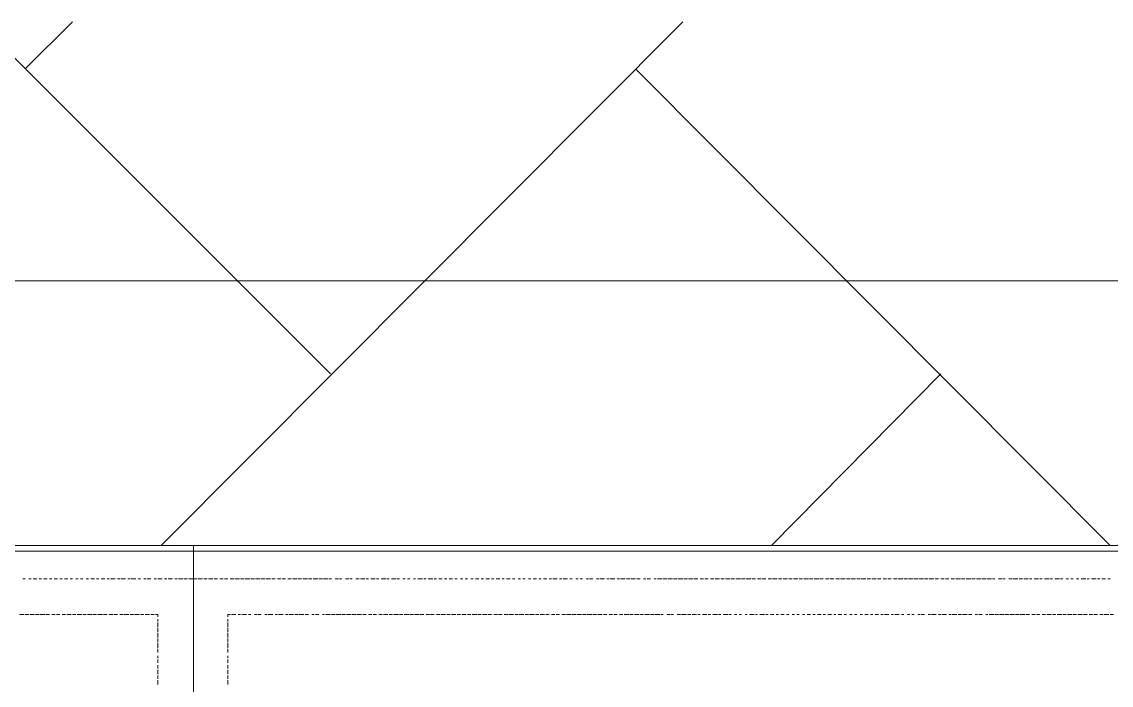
# Model space of a CAD drawing. Header units: millimetres. Extents: x 2928 to 3112, y 1220 to 1280.
# Drawn here: x 2951.766 to 2953.343, y 1237.831 to 1238.792 of the extents above; entities that cross this region are included whole.
import ezdxf

# ---------------------------------------------------------------- set-up
doc = ezdxf.new("R2010")
doc.units = ezdxf.units.MM

msp = doc.modelspace()

# ---------------------------------------------------------------- linework, layer by layer
at = {"color": 9, "linetype": 'Continuous', "lineweight": 13, "true_color": 0xbababa}
for points in [[(2952.21314, 1238.28191), (2951.70313, 1238.79192), (2951.70313, 1238.79192)], [(2951.77147, 1238.72358), (2951.8398, 1238.79192), (2951.8398, 1238.79192)], [(2951.96814, 1238.03358), (2952.72315, 1238.79192), (2952.72315, 1238.79192)], [(2953.34149, 1238.03358), (2952.65481, 1238.72358), (2952.65481, 1238.72358)], [(2952.85148, 1238.03358), (2953.09649, 1238.28191), (2953.09649, 1238.28191)]]:
    msp.add_lwpolyline(points, dxfattribs=at)
at = {"color": 253, "linetype": 'Continuous', "lineweight": 5, "true_color": 0x9a9a9a}
for points in [[(2939.59296, 1238.41691), (2954.67317, 1238.41691), (2954.67317, 1238.41691)], [(2949.99977, 1238.02524), (2952.0148, 1238.02524), (2952.0148, 1238.02524)], [(2952.0148, 1238.02524), (2954.0315, 1238.02524), (2954.0315, 1238.02524)]]:
    msp.add_lwpolyline(points, dxfattribs=at)
at = {"color": 7, "linetype": 'Continuous', "lineweight": 20, "true_color": 0x000007}
for points in [[(2949.99977, 1237.5819), (2952.0148, 1237.5819), (2952.0148, 1238.03358), (2949.99977, 1238.03358)], [(2952.0148, 1237.5819), (2954.0315, 1237.5819), (2954.0315, 1238.03358), (2952.0148, 1238.03358)]]:
    msp.add_lwpolyline(points, close=True, dxfattribs=at)
at = {"color": 252, "linetype": 'Continuous', "lineweight": 13, "true_color": 0x989898}
for points in [[(2951.77147, 1237.98524), (2951.76813, 1237.98524), (2951.76813, 1237.98524)], [(2951.7798, 1237.98524), (2951.77647, 1237.98524), (2951.77647, 1237.98524)], [(2951.78813, 1237.98524), (2951.78313, 1237.98524), (2951.78313, 1237.98524)], [(2951.7948, 1237.98524), (2951.79147, 1237.98524), (2951.79147, 1237.98524)], [(2951.80313, 1237.98524), (2951.79813, 1237.98524), (2951.79813, 1237.98524)], [(2951.8098, 1237.98524), (2951.80647, 1237.98524), (2951.80647, 1237.98524)], [(2951.81813, 1237.98524), (2951.81313, 1237.98524), (2951.81313, 1237.98524)], [(2951.8248, 1237.98524), (2951.82147, 1237.98524), (2951.82147, 1237.98524)], [(2951.83313, 1237.98524), (2951.82813, 1237.98524), (2951.82813, 1237.98524)], [(2951.8398, 1237.98524), (2951.83647, 1237.98524), (2951.83647, 1237.98524)], [(2951.84813, 1237.98524), (2951.8448, 1237.98524), (2951.8448, 1237.98524)], [(2951.8548, 1237.98524), (2951.85147, 1237.98524), (2951.85147, 1237.98524)], [(2951.86313, 1237.98524), (2951.8598, 1237.98524), (2951.8598, 1237.98524)], [(2951.87147, 1237.98524), (2951.86647, 1237.98524), (2951.86647, 1237.98524)], [(2951.87813, 1237.98524), (2951.8748, 1237.98524), (2951.8748, 1237.98524)], [(2951.88647, 1237.98524), (2951.88147, 1237.98524), (2951.88147, 1237.98524)], [(2951.89313, 1237.98524), (2951.8898, 1237.98524), (2951.8898, 1237.98524)], [(2951.90147, 1237.98524), (2951.8948, 1237.98524), (2951.8948, 1237.98524)], [(2951.90814, 1237.98524), (2951.9048, 1237.98524), (2951.9048, 1237.98524)], [(2951.91647, 1237.98524), (2951.9098, 1237.98524), (2951.9098, 1237.98524)], [(2951.92314, 1237.98524), (2951.9198, 1237.98524), (2951.9198, 1237.98524)], [(2951.93147, 1237.98524), (2951.9248, 1237.98524), (2951.9248, 1237.98524)], [(2951.93814, 1237.98524), (2951.9348, 1237.98524), (2951.9348, 1237.98524)], [(2951.94647, 1237.98524), (2951.94314, 1237.98524), (2951.94314, 1237.98524)], [(2951.95314, 1237.98524), (2951.94814, 1237.98524), (2951.94814, 1237.98524)], [(2951.96147, 1237.98524), (2951.95814, 1237.98524), (2951.95814, 1237.98524)], [(2951.9698, 1237.98524), (2951.96314, 1237.98524), (2951.96314, 1237.98524)], [(2951.97647, 1237.98524), (2951.97314, 1237.98524), (2951.97314, 1237.98524)], [(2951.9848, 1237.98524), (2951.97814, 1237.98524), (2951.97814, 1237.98524)], [(2951.99147, 1237.98524), (2951.98814, 1237.98524), (2951.98814, 1237.98524)], [(2951.9998, 1237.98524), (2951.99314, 1237.98524), (2951.99314, 1237.98524)], [(2952.00647, 1237.98524), (2952.00147, 1237.98524), (2952.00147, 1237.98524)], [(2952.0148, 1237.98524), (2952.00814, 1237.98524), (2952.00814, 1237.98524)], [(2952.0198, 1237.98524), (2952.0148, 1237.98524), (2952.0148, 1237.98524)], [(2952.02814, 1237.98524), (2952.02147, 1237.98524), (2952.02147, 1237.98524)], [(2952.0348, 1237.98524), (2952.0298, 1237.98524), (2952.0298, 1237.98524)], [(2952.04314, 1237.98524), (2952.03647, 1237.98524), (2952.03647, 1237.98524)], [(2952.0498, 1237.98524), (2952.0448, 1237.98524), (2952.0448, 1237.98524)], [(2952.05814, 1237.98524), (2952.05314, 1237.98524), (2952.05314, 1237.98524)], [(2952.0648, 1237.98524), (2952.0598, 1237.98524), (2952.0598, 1237.98524)], [(2952.07314, 1237.98524), (2952.06814, 1237.98524), (2952.06814, 1237.98524)], [(2952.08147, 1237.98524), (2952.0748, 1237.98524), (2952.0748, 1237.98524)], [(2952.08814, 1237.98524), (2952.08314, 1237.98524), (2952.08314, 1237.98524)], [(2952.09647, 1237.98524), (2952.0898, 1237.98524), (2952.0898, 1237.98524)], [(2952.10314, 1237.98524), (2952.09814, 1237.98524), (2952.09814, 1237.98524)], [(2952.11147, 1237.98524), (2952.1048, 1237.98524), (2952.1048, 1237.98524)], [(2952.11814, 1237.98524), (2952.11314, 1237.98524), (2952.11314, 1237.98524)], [(2952.12647, 1237.98524), (2952.1198, 1237.98524), (2952.1198, 1237.98524)], [(2952.13314, 1237.98524), (2952.12814, 1237.98524), (2952.12814, 1237.98524)], [(2952.14147, 1237.98524), (2952.13647, 1237.98524), (2952.13647, 1237.98524)], [(2952.14814, 1237.98524), (2952.14314, 1237.98524), (2952.14314, 1237.98524)], [(2952.15647, 1237.98524), (2952.15147, 1237.98524), (2952.15147, 1237.98524)], [(2952.16481, 1237.98524), (2952.15814, 1237.98524), (2952.15814, 1237.98524)], [(2952.17147, 1237.98524), (2952.16647, 1237.98524), (2952.16647, 1237.98524)], [(2952.17981, 1237.98524), (2952.17314, 1237.98524), (2952.17314, 1237.98524)], [(2952.18647, 1237.98524), (2952.18147, 1237.98524), (2952.18147, 1237.98524)], [(2952.19481, 1237.98524), (2952.18814, 1237.98524), (2952.18814, 1237.98524)], [(2952.20147, 1237.98524), (2952.19647, 1237.98524), (2952.19647, 1237.98524)], [(2952.20981, 1237.98524), (2952.20314, 1237.98524), (2952.20314, 1237.98524)], [(2952.21481, 1237.98524), (2952.21147, 1237.98524), (2952.21147, 1237.98524)], [(2952.22481, 1237.98524), (2952.21981, 1237.98524), (2952.21981, 1237.98524)], [(2952.22981, 1237.98524), (2952.22647, 1237.98524), (2952.22647, 1237.98524)], [(2952.23981, 1237.98524), (2952.23481, 1237.98524), (2952.23481, 1237.98524)], [(2952.24481, 1237.98524), (2952.24147, 1237.98524), (2952.24147, 1237.98524)], [(2952.25481, 1237.98524), (2952.24981, 1237.98524), (2952.24981, 1237.98524)], [(2952.26314, 1237.98524), (2952.25647, 1237.98524), (2952.25647, 1237.98524)], [(2952.26814, 1237.98524), (2952.26481, 1237.98524), (2952.26481, 1237.98524)], [(2952.27814, 1237.98524), (2952.27147, 1237.98524), (2952.27147, 1237.98524)], [(2952.28314, 1237.98524), (2952.27981, 1237.98524), (2952.27981, 1237.98524)], [(2952.29314, 1237.98524), (2952.28647, 1237.98524), (2952.28647, 1237.98524)], [(2952.29814, 1237.98524), (2952.29481, 1237.98524), (2952.29481, 1237.98524)], [(2952.30814, 1237.98524), (2952.30147, 1237.98524), (2952.30147, 1237.98524)], [(2952.31314, 1237.98524), (2952.30981, 1237.98524), (2952.30981, 1237.98524)], [(2952.32147, 1237.98524), (2952.31814, 1237.98524), (2952.31814, 1237.98524)], [(2952.32814, 1237.98524), (2952.32481, 1237.98524), (2952.32481, 1237.98524)], [(2952.33647, 1237.98524), (2952.33314, 1237.98524), (2952.33314, 1237.98524)], [(2952.34647, 1237.98524), (2952.33981, 1237.98524), (2952.33981, 1237.98524)], [(2952.35147, 1237.98524), (2952.34814, 1237.98524), (2952.34814, 1237.98524)], [(2952.36148, 1237.98524), (2952.35481, 1237.98524), (2952.35481, 1237.98524)], [(2952.36648, 1237.98524), (2952.36314, 1237.98524), (2952.36314, 1237.98524)], [(2952.37481, 1237.98524), (2952.36981, 1237.98524), (2952.36981, 1237.98524)], [(2952.38148, 1237.98524), (2952.37814, 1237.98524), (2952.37814, 1237.98524)], [(2952.38981, 1237.98524), (2952.38481, 1237.98524), (2952.38481, 1237.98524)], [(2952.39648, 1237.98524), (2952.39314, 1237.98524), (2952.39314, 1237.98524)], [(2952.40481, 1237.98524), (2952.40148, 1237.98524), (2952.40148, 1237.98524)], [(2952.41148, 1237.98524), (2952.40814, 1237.98524), (2952.40814, 1237.98524)], [(2952.41981, 1237.98524), (2952.41648, 1237.98524), (2952.41648, 1237.98524)], [(2952.42814, 1237.98524), (2952.42314, 1237.98524), (2952.42314, 1237.98524)], [(2952.43481, 1237.98524), (2952.43148, 1237.98524), (2952.43148, 1237.98524)], [(2952.44314, 1237.98524), (2952.43814, 1237.98524), (2952.43814, 1237.98524)], [(2952.44981, 1237.98524), (2952.44648, 1237.98524), (2952.44648, 1237.98524)], [(2952.45814, 1237.98524), (2952.45314, 1237.98524), (2952.45314, 1237.98524)], [(2952.46481, 1237.98524), (2952.46148, 1237.98524), (2952.46148, 1237.98524)], [(2952.47314, 1237.98524), (2952.46814, 1237.98524), (2952.46814, 1237.98524)], [(2952.47981, 1237.98524), (2952.47648, 1237.98524), (2952.47648, 1237.98524)], [(2952.48814, 1237.98524), (2952.48481, 1237.98524), (2952.48481, 1237.98524)], [(2952.49481, 1237.98524), (2952.49148, 1237.98524), (2952.49148, 1237.98524)], [(2952.50314, 1237.98524), (2952.49981, 1237.98524), (2952.49981, 1237.98524)], [(2952.51148, 1237.98524), (2952.50648, 1237.98524), (2952.50648, 1237.98524)], [(2952.51814, 1237.98524), (2952.51481, 1237.98524), (2952.51481, 1237.98524)], [(2952.52648, 1237.98524), (2952.52148, 1237.98524), (2952.52148, 1237.98524)], [(2952.53314, 1237.98524), (2952.52981, 1237.98524), (2952.52981, 1237.98524)], [(2952.54148, 1237.98524), (2952.53481, 1237.98524), (2952.53481, 1237.98524)], [(2952.54814, 1237.98524), (2952.54481, 1237.98524), (2952.54481, 1237.98524)], [(2952.55648, 1237.98524), (2952.54981, 1237.98524), (2952.54981, 1237.98524)], [(2952.56314, 1237.98524), (2952.55981, 1237.98524), (2952.55981, 1237.98524)], [(2952.57148, 1237.98524), (2952.56814, 1237.98524), (2952.56814, 1237.98524)], [(2952.57814, 1237.98524), (2952.57481, 1237.98524), (2952.57481, 1237.98524)], [(2952.58648, 1237.98524), (2952.58314, 1237.98524), (2952.58314, 1237.98524)], [(2952.59314, 1237.98524), (2952.58814, 1237.98524), (2952.58814, 1237.98524)], [(2952.60148, 1237.98524), (2952.59815, 1237.98524), (2952.59815, 1237.98524)], [(2952.60981, 1237.98524), (2952.60315, 1237.98524), (2952.60315, 1237.98524)], [(2952.61648, 1237.98524), (2952.61315, 1237.98524), (2952.61315, 1237.98524)], [(2952.62481, 1237.98524), (2952.61815, 1237.98524), (2952.61815, 1237.98524)], [(2952.63148, 1237.98524), (2952.62815, 1237.98524), (2952.62815, 1237.98524)], [(2952.63981, 1237.98524), (2952.63315, 1237.98524), (2952.63315, 1237.98524)], [(2952.64648, 1237.98524), (2952.64148, 1237.98524), (2952.64148, 1237.98524)], [(2952.65481, 1237.98524), (2952.64815, 1237.98524), (2952.64815, 1237.98524)], [(2952.66148, 1237.98524), (2952.65648, 1237.98524), (2952.65648, 1237.98524)], [(2952.66981, 1237.98524), (2952.66648, 1237.98524), (2952.66648, 1237.98524)], [(2952.67648, 1237.98524), (2952.67148, 1237.98524), (2952.67148, 1237.98524)], [(2952.68481, 1237.98524), (2952.68148, 1237.98524), (2952.68148, 1237.98524)], [(2952.69315, 1237.98524), (2952.68648, 1237.98524), (2952.68648, 1237.98524)], [(2952.69981, 1237.98524), (2952.69481, 1237.98524), (2952.69481, 1237.98524)], [(2952.70815, 1237.98524), (2952.70148, 1237.98524), (2952.70148, 1237.98524)], [(2952.71481, 1237.98524), (2952.70981, 1237.98524), (2952.70981, 1237.98524)], [(2952.72315, 1237.98524), (2952.71648, 1237.98524), (2952.71648, 1237.98524)], [(2952.72981, 1237.98524), (2952.72481, 1237.98524), (2952.72481, 1237.98524)], [(2952.73815, 1237.98524), (2952.73148, 1237.98524), (2952.73148, 1237.98524)], [(2952.74481, 1237.98524), (2952.73981, 1237.98524), (2952.73981, 1237.98524)], [(2952.75315, 1237.98524), (2952.74815, 1237.98524), (2952.74815, 1237.98524)], [(2952.75981, 1237.98524), (2952.75481, 1237.98524), (2952.75481, 1237.98524)], [(2952.76815, 1237.98524), (2952.76315, 1237.98524), (2952.76315, 1237.98524)], [(2952.77648, 1237.98524), (2952.76981, 1237.98524), (2952.76981, 1237.98524)], [(2952.78315, 1237.98524), (2952.77815, 1237.98524), (2952.77815, 1237.98524)], [(2952.79148, 1237.98524), (2952.78481, 1237.98524), (2952.78481, 1237.98524)], [(2952.79815, 1237.98524), (2952.79315, 1237.98524), (2952.79315, 1237.98524)], [(2952.80648, 1237.98524), (2952.79981, 1237.98524), (2952.79981, 1237.98524)], [(2952.81315, 1237.98524), (2952.80815, 1237.98524), (2952.80815, 1237.98524)], [(2952.82148, 1237.98524), (2952.81481, 1237.98524), (2952.81481, 1237.98524)], [(2952.82815, 1237.98524), (2952.82315, 1237.98524), (2952.82315, 1237.98524)], [(2952.83648, 1237.98524), (2952.83148, 1237.98524), (2952.83148, 1237.98524)], [(2952.84315, 1237.98524), (2952.83815, 1237.98524), (2952.83815, 1237.98524)], [(2952.85148, 1237.98524), (2952.84648, 1237.98524), (2952.84648, 1237.98524)], [(2952.85982, 1237.98524), (2952.85315, 1237.98524), (2952.85315, 1237.98524)], [(2952.86648, 1237.98524), (2952.86148, 1237.98524), (2952.86148, 1237.98524)], [(2952.87482, 1237.98524), (2952.86815, 1237.98524), (2952.86815, 1237.98524)], [(2952.88148, 1237.98524), (2952.87648, 1237.98524), (2952.87648, 1237.98524)], [(2952.88982, 1237.98524), (2952.88315, 1237.98524), (2952.88315, 1237.98524)], [(2952.89648, 1237.98524), (2952.89148, 1237.98524), (2952.89148, 1237.98524)], [(2952.90482, 1237.98524), (2952.89815, 1237.98524), (2952.89815, 1237.98524)], [(2952.91148, 1237.98524), (2952.90648, 1237.98524), (2952.90648, 1237.98524)], [(2952.91982, 1237.98524), (2952.91315, 1237.98524), (2952.91315, 1237.98524)], [(2952.92648, 1237.98524), (2952.92148, 1237.98524), (2952.92148, 1237.98524)], [(2952.93482, 1237.98524), (2952.92982, 1237.98524), (2952.92982, 1237.98524)], [(2952.94148, 1237.98524), (2952.93648, 1237.98524), (2952.93648, 1237.98524)], [(2952.94982, 1237.98524), (2952.94482, 1237.98524), (2952.94482, 1237.98524)], [(2952.95815, 1237.98524), (2952.95148, 1237.98524), (2952.95148, 1237.98524)], [(2952.96482, 1237.98524), (2952.95982, 1237.98524), (2952.95982, 1237.98524)], [(2952.97315, 1237.98524), (2952.96648, 1237.98524), (2952.96648, 1237.98524)], [(2952.97982, 1237.98524), (2952.97482, 1237.98524), (2952.97482, 1237.98524)], [(2952.98815, 1237.98524), (2952.98148, 1237.98524), (2952.98148, 1237.98524)], [(2952.99482, 1237.98524), (2952.98982, 1237.98524), (2952.98982, 1237.98524)], [(2953.00315, 1237.98524), (2952.99648, 1237.98524), (2952.99648, 1237.98524)], [(2953.00982, 1237.98524), (2953.00482, 1237.98524), (2953.00482, 1237.98524)], [(2953.01815, 1237.98524), (2953.01315, 1237.98524), (2953.01315, 1237.98524)], [(2953.02482, 1237.98524), (2953.01982, 1237.98524), (2953.01982, 1237.98524)], [(2953.03315, 1237.98524), (2953.02815, 1237.98524), (2953.02815, 1237.98524)], [(2953.04148, 1237.98524), (2953.03482, 1237.98524), (2953.03482, 1237.98524)], [(2953.04815, 1237.98524), (2953.04315, 1237.98524), (2953.04315, 1237.98524)], [(2953.05648, 1237.98524), (2953.04982, 1237.98524), (2953.04982, 1237.98524)], [(2953.06315, 1237.98524), (2953.05815, 1237.98524), (2953.05815, 1237.98524)], [(2953.07149, 1237.98524), (2953.06482, 1237.98524), (2953.06482, 1237.98524)], [(2953.07815, 1237.98524), (2953.07315, 1237.98524), (2953.07315, 1237.98524)], [(2953.08649, 1237.98524), (2953.07982, 1237.98524), (2953.07982, 1237.98524)], [(2953.09315, 1237.98524), (2953.08815, 1237.98524), (2953.08815, 1237.98524)], [(2953.10149, 1237.98524), (2953.09649, 1237.98524), (2953.09649, 1237.98524)], [(2953.10815, 1237.98524), (2953.10315, 1237.98524), (2953.10315, 1237.98524)], [(2953.11649, 1237.98524), (2953.11149, 1237.98524), (2953.11149, 1237.98524)], [(2953.12482, 1237.98524), (2953.11815, 1237.98524), (2953.11815, 1237.98524)], [(2953.13149, 1237.98524), (2953.12649, 1237.98524), (2953.12649, 1237.98524)], [(2953.13982, 1237.98524), (2953.13315, 1237.98524), (2953.13315, 1237.98524)], [(2953.14649, 1237.98524), (2953.14149, 1237.98524), (2953.14149, 1237.98524)], [(2953.15482, 1237.98524), (2953.14815, 1237.98524), (2953.14815, 1237.98524)], [(2953.16149, 1237.98524), (2953.15649, 1237.98524), (2953.15649, 1237.98524)], [(2953.16982, 1237.98524), (2953.16315, 1237.98524), (2953.16315, 1237.98524)], [(2953.17482, 1237.98524), (2953.17149, 1237.98524), (2953.17149, 1237.98524)], [(2953.18482, 1237.98524), (2953.17982, 1237.98524), (2953.17982, 1237.98524)], [(2953.18982, 1237.98524), (2953.18649, 1237.98524), (2953.18649, 1237.98524)], [(2953.19982, 1237.98524), (2953.19482, 1237.98524), (2953.19482, 1237.98524)], [(2953.20815, 1237.98524), (2953.20149, 1237.98524), (2953.20149, 1237.98524)], [(2953.21482, 1237.98524), (2953.20982, 1237.98524), (2953.20982, 1237.98524)], [(2953.22315, 1237.98524), (2953.21649, 1237.98524), (2953.21649, 1237.98524)], [(2953.22815, 1237.98524), (2953.22482, 1237.98524), (2953.22482, 1237.98524)], [(2953.23815, 1237.98524), (2953.23149, 1237.98524), (2953.23149, 1237.98524)], [(2953.24315, 1237.98524), (2953.23982, 1237.98524), (2953.23982, 1237.98524)], [(2953.25315, 1237.98524), (2953.24649, 1237.98524), (2953.24649, 1237.98524)], [(2953.25815, 1237.98524), (2953.25482, 1237.98524), (2953.25482, 1237.98524)], [(2953.26815, 1237.98524), (2953.26149, 1237.98524), (2953.26149, 1237.98524)], [(2953.27315, 1237.98524), (2953.26982, 1237.98524), (2953.26982, 1237.98524)], [(2953.28149, 1237.98524), (2953.27815, 1237.98524), (2953.27815, 1237.98524)], [(2953.28815, 1237.98524), (2953.28482, 1237.98524), (2953.28482, 1237.98524)], [(2953.29649, 1237.98524), (2953.29315, 1237.98524), (2953.29315, 1237.98524)], [(2953.30649, 1237.98524), (2953.29982, 1237.98524), (2953.29982, 1237.98524)], [(2953.31149, 1237.98524), (2953.30816, 1237.98524), (2953.30816, 1237.98524)], [(2953.32149, 1237.98524), (2953.31482, 1237.98524), (2953.31482, 1237.98524)], [(2953.32649, 1237.98524), (2953.32316, 1237.98524), (2953.32316, 1237.98524)], [(2953.33482, 1237.98524), (2953.32982, 1237.98524), (2953.32982, 1237.98524)], [(2953.34149, 1237.98524), (2953.33816, 1237.98524), (2953.33816, 1237.98524)], [(2951.7698, 1237.93357), (2951.76313, 1237.93357), (2951.76313, 1237.93357)], [(2951.77647, 1237.93357), (2951.77147, 1237.93357), (2951.77147, 1237.93357)], [(2951.7848, 1237.93357), (2951.77813, 1237.93357), (2951.77813, 1237.93357)], [(2951.79147, 1237.93357), (2951.78647, 1237.93357), (2951.78647, 1237.93357)], [(2951.7998, 1237.93357), (2951.79313, 1237.93357), (2951.79313, 1237.93357)], [(2951.80647, 1237.93357), (2951.80147, 1237.93357), (2951.80147, 1237.93357)], [(2951.8148, 1237.93357), (2951.8098, 1237.93357), (2951.8098, 1237.93357)], [(2951.82147, 1237.93357), (2951.81647, 1237.93357), (2951.81647, 1237.93357)], [(2951.8298, 1237.93357), (2951.8248, 1237.93357), (2951.8248, 1237.93357)], [(2951.83813, 1237.93357), (2951.83147, 1237.93357), (2951.83147, 1237.93357)], [(2951.8448, 1237.93357), (2951.8398, 1237.93357), (2951.8398, 1237.93357)], [(2951.85313, 1237.93357), (2951.84647, 1237.93357), (2951.84647, 1237.93357)], [(2951.8598, 1237.93357), (2951.8548, 1237.93357), (2951.8548, 1237.93357)], [(2951.86813, 1237.93357), (2951.86147, 1237.93357), (2951.86147, 1237.93357)], [(2951.8748, 1237.93357), (2951.8698, 1237.93357), (2951.8698, 1237.93357)], [(2951.88313, 1237.93357), (2951.87647, 1237.93357), (2951.87647, 1237.93357)], [(2951.8898, 1237.93357), (2951.8848, 1237.93357), (2951.8848, 1237.93357)], [(2951.89814, 1237.93357), (2951.89313, 1237.93357), (2951.89313, 1237.93357)], [(2951.9048, 1237.93357), (2951.8998, 1237.93357), (2951.8998, 1237.93357)], [(2951.91314, 1237.93357), (2951.90814, 1237.93357), (2951.90814, 1237.93357)], [(2951.92147, 1237.93357), (2951.9148, 1237.93357), (2951.9148, 1237.93357)], [(2951.92814, 1237.93357), (2951.92314, 1237.93357), (2951.92314, 1237.93357)], [(2951.93647, 1237.93357), (2951.9298, 1237.93357), (2951.9298, 1237.93357)], [(2951.94314, 1237.93357), (2951.93814, 1237.93357), (2951.93814, 1237.93357)], [(2951.95147, 1237.93357), (2951.9448, 1237.93357), (2951.9448, 1237.93357)], [(2951.95814, 1237.93357), (2951.95314, 1237.93357), (2951.95314, 1237.93357)], [(2951.96314, 1237.93024), (2951.96314, 1237.93357), (2951.9598, 1237.93357)], [(2951.96314, 1237.92357), (2951.96314, 1237.92691), (2951.96314, 1237.92691)], [(2951.96314, 1237.91524), (2951.96314, 1237.92191), (2951.96314, 1237.92191)], [(2952.06814, 1237.93357), (2952.0648, 1237.93357), (2952.0648, 1237.93024)], [(2952.0648, 1237.92691), (2952.0648, 1237.92357), (2952.0648, 1237.92357)], [(2952.0648, 1237.92191), (2952.0648, 1237.91524), (2952.0648, 1237.91524)], [(2952.07647, 1237.93357), (2952.0698, 1237.93357), (2952.0698, 1237.93357)], [(2952.08314, 1237.93357), (2952.0798, 1237.93357), (2952.0798, 1237.93357)], [(2952.09147, 1237.93357), (2952.0848, 1237.93357), (2952.0848, 1237.93357)], [(2952.09814, 1237.93357), (2952.0948, 1237.93357), (2952.0948, 1237.93357)], [(2952.10647, 1237.93357), (2952.10314, 1237.93357), (2952.10314, 1237.93357)], [(2952.11314, 1237.93357), (2952.10814, 1237.93357), (2952.10814, 1237.93357)], [(2952.12147, 1237.93357), (2952.11814, 1237.93357), (2952.11814, 1237.93357)], [(2952.12981, 1237.93357), (2952.12314, 1237.93357), (2952.12314, 1237.93357)], [(2952.13647, 1237.93357), (2952.13314, 1237.93357), (2952.13314, 1237.93357)], [(2952.14481, 1237.93357), (2952.13814, 1237.93357), (2952.13814, 1237.93357)], [(2952.15147, 1237.93357), (2952.14814, 1237.93357), (2952.14814, 1237.93357)], [(2952.15981, 1237.93357), (2952.15314, 1237.93357), (2952.15314, 1237.93357)], [(2952.16647, 1237.93357), (2952.16147, 1237.93357), (2952.16147, 1237.93357)], [(2952.17481, 1237.93357), (2952.16814, 1237.93357), (2952.16814, 1237.93357)], [(2952.18147, 1237.93357), (2952.17647, 1237.93357), (2952.17647, 1237.93357)], [(2952.18981, 1237.93357), (2952.18647, 1237.93357), (2952.18647, 1237.93357)], [(2952.19647, 1237.93357), (2952.19147, 1237.93357), (2952.19147, 1237.93357)], [(2952.20481, 1237.93357), (2952.20147, 1237.93357), (2952.20147, 1237.93357)], [(2952.21314, 1237.93357), (2952.20647, 1237.93357), (2952.20647, 1237.93357)], [(2952.21981, 1237.93357), (2952.21481, 1237.93357), (2952.21481, 1237.93357)], [(2952.22814, 1237.93357), (2952.22147, 1237.93357), (2952.22147, 1237.93357)], [(2952.23481, 1237.93357), (2952.22981, 1237.93357), (2952.22981, 1237.93357)], [(2952.24314, 1237.93357), (2952.23647, 1237.93357), (2952.23647, 1237.93357)], [(2952.24981, 1237.93357), (2952.24481, 1237.93357), (2952.24481, 1237.93357)], [(2952.25814, 1237.93357), (2952.25147, 1237.93357), (2952.25147, 1237.93357)], [(2952.26481, 1237.93357), (2952.25981, 1237.93357), (2952.25981, 1237.93357)], [(2952.27314, 1237.93357), (2952.26814, 1237.93357), (2952.26814, 1237.93357)], [(2952.27981, 1237.93357), (2952.27481, 1237.93357), (2952.27481, 1237.93357)], [(2952.28814, 1237.93357), (2952.28314, 1237.93357), (2952.28314, 1237.93357)], [(2952.29647, 1237.93357), (2952.28981, 1237.93357), (2952.28981, 1237.93357)], [(2952.30314, 1237.93357), (2952.29814, 1237.93357), (2952.29814, 1237.93357)], [(2952.31147, 1237.93357), (2952.30481, 1237.93357), (2952.30481, 1237.93357)], [(2952.31814, 1237.93357), (2952.31314, 1237.93357), (2952.31314, 1237.93357)], [(2952.32647, 1237.93357), (2952.31981, 1237.93357), (2952.31981, 1237.93357)], [(2952.33314, 1237.93357), (2952.32814, 1237.93357), (2952.32814, 1237.93357)], [(2952.34147, 1237.93357), (2952.33481, 1237.93357), (2952.33481, 1237.93357)], [(2952.34814, 1237.93357), (2952.34314, 1237.93357), (2952.34314, 1237.93357)], [(2952.35647, 1237.93357), (2952.35147, 1237.93357), (2952.35147, 1237.93357)], [(2952.36314, 1237.93357), (2952.35814, 1237.93357), (2952.35814, 1237.93357)], [(2952.37148, 1237.93357), (2952.36648, 1237.93357), (2952.36648, 1237.93357)], [(2952.37981, 1237.93357), (2952.37314, 1237.93357), (2952.37314, 1237.93357)], [(2952.38648, 1237.93357), (2952.38148, 1237.93357), (2952.38148, 1237.93357)], [(2952.39481, 1237.93357), (2952.38814, 1237.93357), (2952.38814, 1237.93357)], [(2952.40148, 1237.93357), (2952.39648, 1237.93357), (2952.39648, 1237.93357)], [(2952.40981, 1237.93357), (2952.40314, 1237.93357), (2952.40314, 1237.93357)], [(2952.41648, 1237.93357), (2952.41148, 1237.93357), (2952.41148, 1237.93357)], [(2952.42481, 1237.93357), (2952.41814, 1237.93357), (2952.41814, 1237.93357)], [(2952.43148, 1237.93357), (2952.42648, 1237.93357), (2952.42648, 1237.93357)], [(2952.43981, 1237.93357), (2952.43314, 1237.93357), (2952.43314, 1237.93357)], [(2952.44648, 1237.93357), (2952.44148, 1237.93357), (2952.44148, 1237.93357)], [(2952.45481, 1237.93357), (2952.44981, 1237.93357), (2952.44981, 1237.93357)], [(2952.46148, 1237.93357), (2952.45648, 1237.93357), (2952.45648, 1237.93357)], [(2952.46981, 1237.93357), (2952.46481, 1237.93357), (2952.46481, 1237.93357)], [(2952.47814, 1237.93357), (2952.47148, 1237.93357), (2952.47148, 1237.93357)], [(2952.48481, 1237.93357), (2952.47981, 1237.93357), (2952.47981, 1237.93357)], [(2952.49314, 1237.93357), (2952.48648, 1237.93357), (2952.48648, 1237.93357)], [(2952.49981, 1237.93357), (2952.49481, 1237.93357), (2952.49481, 1237.93357)], [(2952.50814, 1237.93357), (2952.50148, 1237.93357), (2952.50148, 1237.93357)], [(2952.51481, 1237.93357), (2952.50981, 1237.93357), (2952.50981, 1237.93357)], [(2952.52314, 1237.93357), (2952.51648, 1237.93357), (2952.51648, 1237.93357)], [(2952.52981, 1237.93357), (2952.52481, 1237.93357), (2952.52481, 1237.93357)], [(2952.53814, 1237.93357), (2952.53314, 1237.93357), (2952.53314, 1237.93357)], [(2952.54481, 1237.93357), (2952.53981, 1237.93357), (2952.53981, 1237.93357)], [(2952.55314, 1237.93357), (2952.54814, 1237.93357), (2952.54814, 1237.93357)], [(2952.56148, 1237.93357), (2952.55481, 1237.93357), (2952.55481, 1237.93357)], [(2952.56814, 1237.93357), (2952.56314, 1237.93357), (2952.56314, 1237.93357)], [(2952.57648, 1237.93357), (2952.56981, 1237.93357), (2952.56981, 1237.93357)], [(2952.58314, 1237.93357), (2952.57814, 1237.93357), (2952.57814, 1237.93357)], [(2952.59148, 1237.93357), (2952.58481, 1237.93357), (2952.58481, 1237.93357)], [(2952.59815, 1237.93357), (2952.59314, 1237.93357), (2952.59314, 1237.93357)], [(2952.60648, 1237.93357), (2952.59981, 1237.93357), (2952.59981, 1237.93357)], [(2952.61315, 1237.93357), (2952.60815, 1237.93357), (2952.60815, 1237.93357)], [(2952.62148, 1237.93357), (2952.61648, 1237.93357), (2952.61648, 1237.93357)], [(2952.62815, 1237.93357), (2952.62315, 1237.93357), (2952.62315, 1237.93357)], [(2952.63648, 1237.93357), (2952.63148, 1237.93357), (2952.63148, 1237.93357)], [(2952.64481, 1237.93357), (2952.63815, 1237.93357), (2952.63815, 1237.93357)], [(2952.65148, 1237.93357), (2952.64648, 1237.93357), (2952.64648, 1237.93357)], [(2952.65981, 1237.93357), (2952.65315, 1237.93357), (2952.65315, 1237.93357)], [(2952.66648, 1237.93357), (2952.66148, 1237.93357), (2952.66148, 1237.93357)], [(2952.67481, 1237.93357), (2952.66815, 1237.93357), (2952.66815, 1237.93357)], [(2952.68148, 1237.93357), (2952.67648, 1237.93357), (2952.67648, 1237.93357)], [(2952.68981, 1237.93357), (2952.68315, 1237.93357), (2952.68315, 1237.93357)], [(2952.69481, 1237.93357), (2952.69148, 1237.93357), (2952.69148, 1237.93357)], [(2952.70481, 1237.93357), (2952.69981, 1237.93357), (2952.69981, 1237.93357)], [(2952.70981, 1237.93357), (2952.70648, 1237.93357), (2952.70648, 1237.93357)], [(2952.71981, 1237.93357), (2952.71481, 1237.93357), (2952.71481, 1237.93357)], [(2952.72815, 1237.93357), (2952.72148, 1237.93357), (2952.72148, 1237.93357)], [(2952.73481, 1237.93357), (2952.72981, 1237.93357), (2952.72981, 1237.93357)], [(2952.74315, 1237.93357), (2952.73648, 1237.93357), (2952.73648, 1237.93357)], [(2952.74815, 1237.93357), (2952.74481, 1237.93357), (2952.74481, 1237.93357)], [(2952.75815, 1237.93357), (2952.75148, 1237.93357), (2952.75148, 1237.93357)], [(2952.76315, 1237.93357), (2952.75981, 1237.93357), (2952.75981, 1237.93357)], [(2952.77315, 1237.93357), (2952.76648, 1237.93357), (2952.76648, 1237.93357)], [(2952.77815, 1237.93357), (2952.77481, 1237.93357), (2952.77481, 1237.93357)], [(2952.78815, 1237.93357), (2952.78148, 1237.93357), (2952.78148, 1237.93357)], [(2952.79315, 1237.93357), (2952.78981, 1237.93357), (2952.78981, 1237.93357)], [(2952.80148, 1237.93357), (2952.79815, 1237.93357), (2952.79815, 1237.93357)], [(2952.80815, 1237.93357), (2952.80481, 1237.93357), (2952.80481, 1237.93357)], [(2952.81648, 1237.93357), (2952.81315, 1237.93357), (2952.81315, 1237.93357)], [(2952.82648, 1237.93357), (2952.81981, 1237.93357), (2952.81981, 1237.93357)], [(2952.83148, 1237.93357), (2952.82815, 1237.93357), (2952.82815, 1237.93357)], [(2952.84148, 1237.93357), (2952.83482, 1237.93357), (2952.83482, 1237.93357)], [(2952.84648, 1237.93357), (2952.84315, 1237.93357), (2952.84315, 1237.93357)], [(2952.85482, 1237.93357), (2952.84982, 1237.93357), (2952.84982, 1237.93357)], [(2952.86148, 1237.93357), (2952.85815, 1237.93357), (2952.85815, 1237.93357)], [(2952.86982, 1237.93357), (2952.86482, 1237.93357), (2952.86482, 1237.93357)], [(2952.87648, 1237.93357), (2952.87315, 1237.93357), (2952.87315, 1237.93357)], [(2952.88482, 1237.93357), (2952.88148, 1237.93357), (2952.88148, 1237.93357)], [(2952.89148, 1237.93357), (2952.88815, 1237.93357), (2952.88815, 1237.93357)], [(2952.89982, 1237.93357), (2952.89648, 1237.93357), (2952.89648, 1237.93357)], [(2952.90815, 1237.93357), (2952.90315, 1237.93357), (2952.90315, 1237.93357)], [(2952.91482, 1237.93357), (2952.91148, 1237.93357), (2952.91148, 1237.93357)], [(2952.92315, 1237.93357), (2952.91815, 1237.93357), (2952.91815, 1237.93357)], [(2952.92982, 1237.93357), (2952.92648, 1237.93357), (2952.92648, 1237.93357)], [(2952.93815, 1237.93357), (2952.93315, 1237.93357), (2952.93315, 1237.93357)], [(2952.94482, 1237.93357), (2952.94148, 1237.93357), (2952.94148, 1237.93357)], [(2952.95315, 1237.93357), (2952.94815, 1237.93357), (2952.94815, 1237.93357)], [(2952.95982, 1237.93357), (2952.95648, 1237.93357), (2952.95648, 1237.93357)], [(2952.96815, 1237.93357), (2952.96482, 1237.93357), (2952.96482, 1237.93357)], [(2952.97482, 1237.93357), (2952.97148, 1237.93357), (2952.97148, 1237.93357)], [(2952.98315, 1237.93357), (2952.97982, 1237.93357), (2952.97982, 1237.93357)], [(2952.99148, 1237.93357), (2952.98648, 1237.93357), (2952.98648, 1237.93357)], [(2952.99815, 1237.93357), (2952.99482, 1237.93357), (2952.99482, 1237.93357)], [(2953.00648, 1237.93357), (2953.00148, 1237.93357), (2953.00148, 1237.93357)], [(2953.01315, 1237.93357), (2953.00982, 1237.93357), (2953.00982, 1237.93357)], [(2953.02148, 1237.93357), (2953.01482, 1237.93357), (2953.01482, 1237.93357)], [(2953.02815, 1237.93357), (2953.02482, 1237.93357), (2953.02482, 1237.93357)], [(2953.03648, 1237.93357), (2953.02982, 1237.93357), (2953.02982, 1237.93357)], [(2953.04315, 1237.93357), (2953.03982, 1237.93357), (2953.03982, 1237.93357)], [(2953.05148, 1237.93357), (2953.04815, 1237.93357), (2953.04815, 1237.93357)], [(2953.05815, 1237.93357), (2953.05482, 1237.93357), (2953.05482, 1237.93357)], [(2953.06649, 1237.93357), (2953.06315, 1237.93357), (2953.06315, 1237.93357)], [(2953.07315, 1237.93357), (2953.06815, 1237.93357), (2953.06815, 1237.93357)], [(2953.08149, 1237.93357), (2953.07815, 1237.93357), (2953.07815, 1237.93357)], [(2953.08982, 1237.93357), (2953.08315, 1237.93357), (2953.08315, 1237.93357)], [(2953.09649, 1237.93357), (2953.09315, 1237.93357), (2953.09315, 1237.93357)], [(2953.10482, 1237.93357), (2953.09815, 1237.93357), (2953.09815, 1237.93357)], [(2953.11149, 1237.93357), (2953.10815, 1237.93357), (2953.10815, 1237.93357)], [(2953.11982, 1237.93357), (2953.11315, 1237.93357), (2953.11315, 1237.93357)], [(2953.12649, 1237.93357), (2953.12149, 1237.93357), (2953.12149, 1237.93357)], [(2953.13482, 1237.93357), (2953.12815, 1237.93357), (2953.12815, 1237.93357)], [(2953.14149, 1237.93357), (2953.13649, 1237.93357), (2953.13649, 1237.93357)], [(2953.14982, 1237.93357), (2953.14649, 1237.93357), (2953.14649, 1237.93357)], [(2953.15649, 1237.93357), (2953.15149, 1237.93357), (2953.15149, 1237.93357)], [(2953.16482, 1237.93357), (2953.16149, 1237.93357), (2953.16149, 1237.93357)], [(2953.17315, 1237.93357), (2953.16649, 1237.93357), (2953.16649, 1237.93357)], [(2953.17982, 1237.93357), (2953.17482, 1237.93357), (2953.17482, 1237.93357)], [(2953.18815, 1237.93357), (2953.18149, 1237.93357), (2953.18149, 1237.93357)], [(2953.19482, 1237.93357), (2953.18982, 1237.93357), (2953.18982, 1237.93357)], [(2953.20315, 1237.93357), (2953.19649, 1237.93357), (2953.19649, 1237.93357)], [(2953.20982, 1237.93357), (2953.20482, 1237.93357), (2953.20482, 1237.93357)], [(2953.21815, 1237.93357), (2953.21149, 1237.93357), (2953.21149, 1237.93357)], [(2953.22482, 1237.93357), (2953.21982, 1237.93357), (2953.21982, 1237.93357)], [(2953.23315, 1237.93357), (2953.22815, 1237.93357), (2953.22815, 1237.93357)], [(2953.23982, 1237.93357), (2953.23482, 1237.93357), (2953.23482, 1237.93357)], [(2953.24815, 1237.93357), (2953.24315, 1237.93357), (2953.24315, 1237.93357)], [(2953.25649, 1237.93357), (2953.24982, 1237.93357), (2953.24982, 1237.93357)], [(2953.26315, 1237.93357), (2953.25815, 1237.93357), (2953.25815, 1237.93357)], [(2953.27149, 1237.93357), (2953.26482, 1237.93357), (2953.26482, 1237.93357)], [(2953.27815, 1237.93357), (2953.27315, 1237.93357), (2953.27315, 1237.93357)], [(2953.28649, 1237.93357), (2953.27982, 1237.93357), (2953.27982, 1237.93357)], [(2953.29315, 1237.93357), (2953.28815, 1237.93357), (2953.28815, 1237.93357)], [(2953.30149, 1237.93357), (2953.29482, 1237.93357), (2953.29482, 1237.93357)], [(2953.30816, 1237.93357), (2953.30316, 1237.93357), (2953.30316, 1237.93357)], [(2953.31649, 1237.93357), (2953.31149, 1237.93357), (2953.31149, 1237.93357)], [(2953.32316, 1237.93357), (2953.31816, 1237.93357), (2953.31816, 1237.93357)], [(2953.33149, 1237.93357), (2953.32649, 1237.93357), (2953.32649, 1237.93357)], [(2953.33982, 1237.93357), (2953.33316, 1237.93357), (2953.33316, 1237.93357)], [(2953.34649, 1237.93357), (2953.34149, 1237.93357), (2953.34149, 1237.93357)], [(2951.96314, 1237.90857), (2951.96314, 1237.91357), (2951.96314, 1237.91357)], [(2951.96314, 1237.90024), (2951.96314, 1237.90691), (2951.96314, 1237.90691)], [(2952.0648, 1237.91357), (2952.0648, 1237.90857), (2952.0648, 1237.90857)], [(2952.0648, 1237.90691), (2952.0648, 1237.90024), (2952.0648, 1237.90024)], [(2951.96314, 1237.89357), (2951.96314, 1237.89857), (2951.96314, 1237.89857)], [(2951.96314, 1237.88524), (2951.96314, 1237.89191), (2951.96314, 1237.89191)], [(2952.0648, 1237.89857), (2952.0648, 1237.89357), (2952.0648, 1237.89357)], [(2952.0648, 1237.89191), (2952.0648, 1237.88524), (2952.0648, 1237.88524)], [(2951.96314, 1237.87857), (2951.96314, 1237.88357), (2951.96314, 1237.88357)], [(2952.0648, 1237.88357), (2952.0648, 1237.87857), (2952.0648, 1237.87857)], [(2951.96314, 1237.87024), (2951.96314, 1237.87357), (2951.96314, 1237.87357)], [(2951.96314, 1237.86357), (2951.96314, 1237.86857), (2951.96314, 1237.86857)], [(2951.96314, 1237.85524), (2951.96314, 1237.86024), (2951.96314, 1237.86024)], [(2952.0648, 1237.87357), (2952.0648, 1237.87024), (2952.0648, 1237.87024)], [(2952.0648, 1237.86857), (2952.0648, 1237.86357), (2952.0648, 1237.86357)], [(2952.0648, 1237.86024), (2952.0648, 1237.85524), (2952.0648, 1237.85524)], [(2951.96314, 1237.84691), (2951.96314, 1237.85357), (2951.96314, 1237.85357)], [(2951.96314, 1237.84024), (2951.96314, 1237.84524), (2951.96314, 1237.84524)], [(2952.0648, 1237.85357), (2952.0648, 1237.84691), (2952.0648, 1237.84691)], [(2952.0648, 1237.84524), (2952.0648, 1237.84024), (2952.0648, 1237.84024)], [(2951.96314, 1237.83191), (2951.96314, 1237.83857), (2951.96314, 1237.83857)], [(2952.0648, 1237.83857), (2952.0648, 1237.83191), (2952.0648, 1237.83191)]]:
    msp.add_lwpolyline(points, dxfattribs=at)

doc.saveas('drawing.dxf')
